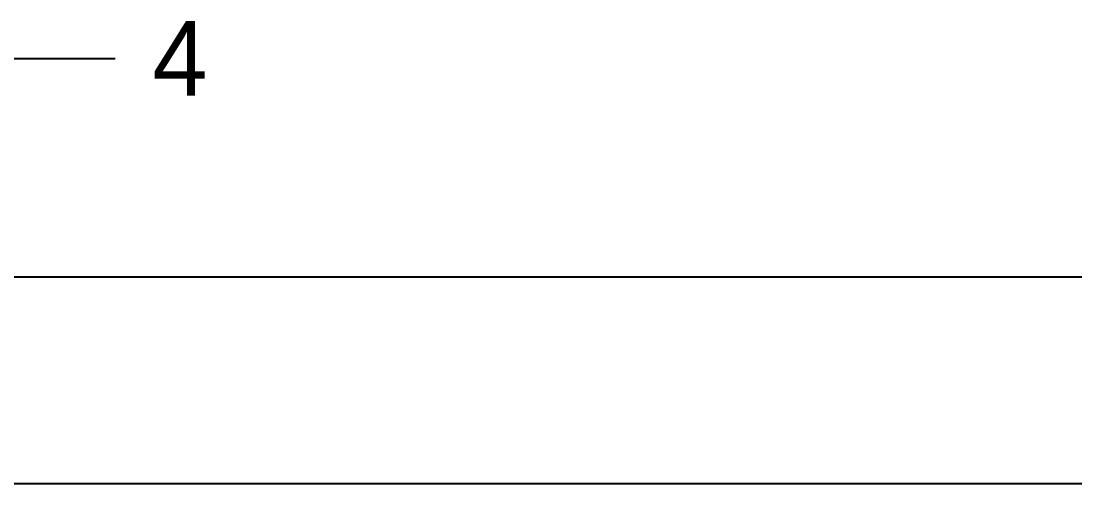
# Model space of a CAD drawing. Header units: inches. Extents: x 5.3 to 31.2, y 3.7 to 34.9.
# Drawn here: x 11.132 to 13.677, y 30.594 to 31.712 of the extents above; entities that cross this region are included whole.
import ezdxf
from ezdxf import colors
from ezdxf.entities.mleader import LeaderData, LeaderLine
from ezdxf.math import Vec2, Vec3

# ---------------------------------------------------------------- set-up
doc = ezdxf.new("R2010")
doc.units = ezdxf.units.IN
doc.header["$MEASUREMENT"] = 0
doc.layers.add('NOTES', color=1, linetype='Continuous')
doc.layers.add('Rod Shuttle', color=170, linetype='Continuous')

# ---------------------------------------------------------------- blocks, each defined once
blk = doc.blocks.new('Shuttle Assembly')
blk.add_lwpolyline([(-4, -0.25), (4, -0.25), (4, 0.25), (-4, 0.25)], close=True)

msp = doc.modelspace()

# ---------------------------------------------------------------- block references
at = {"layer": 'Rod Shuttle', "xscale": -1, "rotation": 180}
msp.add_blockref('Shuttle Assembly', (12.366, 30.8444), dxfattribs=at)

# ---------------------------------------------------------------- leaders
at = {"layer": 'NOTES'}
ml = msp.add_multileader_mtext('Standard', dxfattribs=at)
ml.set_content('4', color=256)
ml.set_leader_properties()
ml.build(insert=Vec2(0, 0))
ml.multileader.update_dxf_attribs({"has_text_frame": 1, "text_right_attachment_type": 6, "dogleg_length": 0.36, "arrow_head_size": 0.18})
ctx = ml.context
ctx.base_point, ctx.char_height, ctx.arrow_head_size, ctx.landing_gap_size, ctx.plane_origin = Vec3(11.3586, 31.6221), 0.18, 0.18, 0.09, Vec3(10.5485, 31.0944)
ctx.right_attachment = 6
notes = []
notes.append((ctx, [(0, (1, 1, 0), (10.9986, 31.6221), (1, 0), 0.36, [(0, [(10.5485, 31.0944)], 0, [])])]))
ctx.mtext.insert, ctx.mtext.flow_direction = Vec3(11.4486, 31.7121), 5
for ctx, leaders in notes:
    for number, flags, end, landing, length, lines in leaders:
        leader = LeaderData()
        leader.index, (leader.has_last_leader_line, leader.has_dogleg_vector, leader.attachment_direction) = number, flags
        leader.last_leader_point, leader.dogleg_vector, leader.dogleg_length = Vec3(end), Vec3(landing), length
        for number, points, colour, breaks in lines:
            line = LeaderLine()
            line.index, line.vertices, line.color, line.breaks = number, Vec3.list(points), colors.encode_raw_color(colour), breaks
            leader.lines.append(line)
        ctx.leaders.append(leader)

doc.saveas('drawing.dxf')
